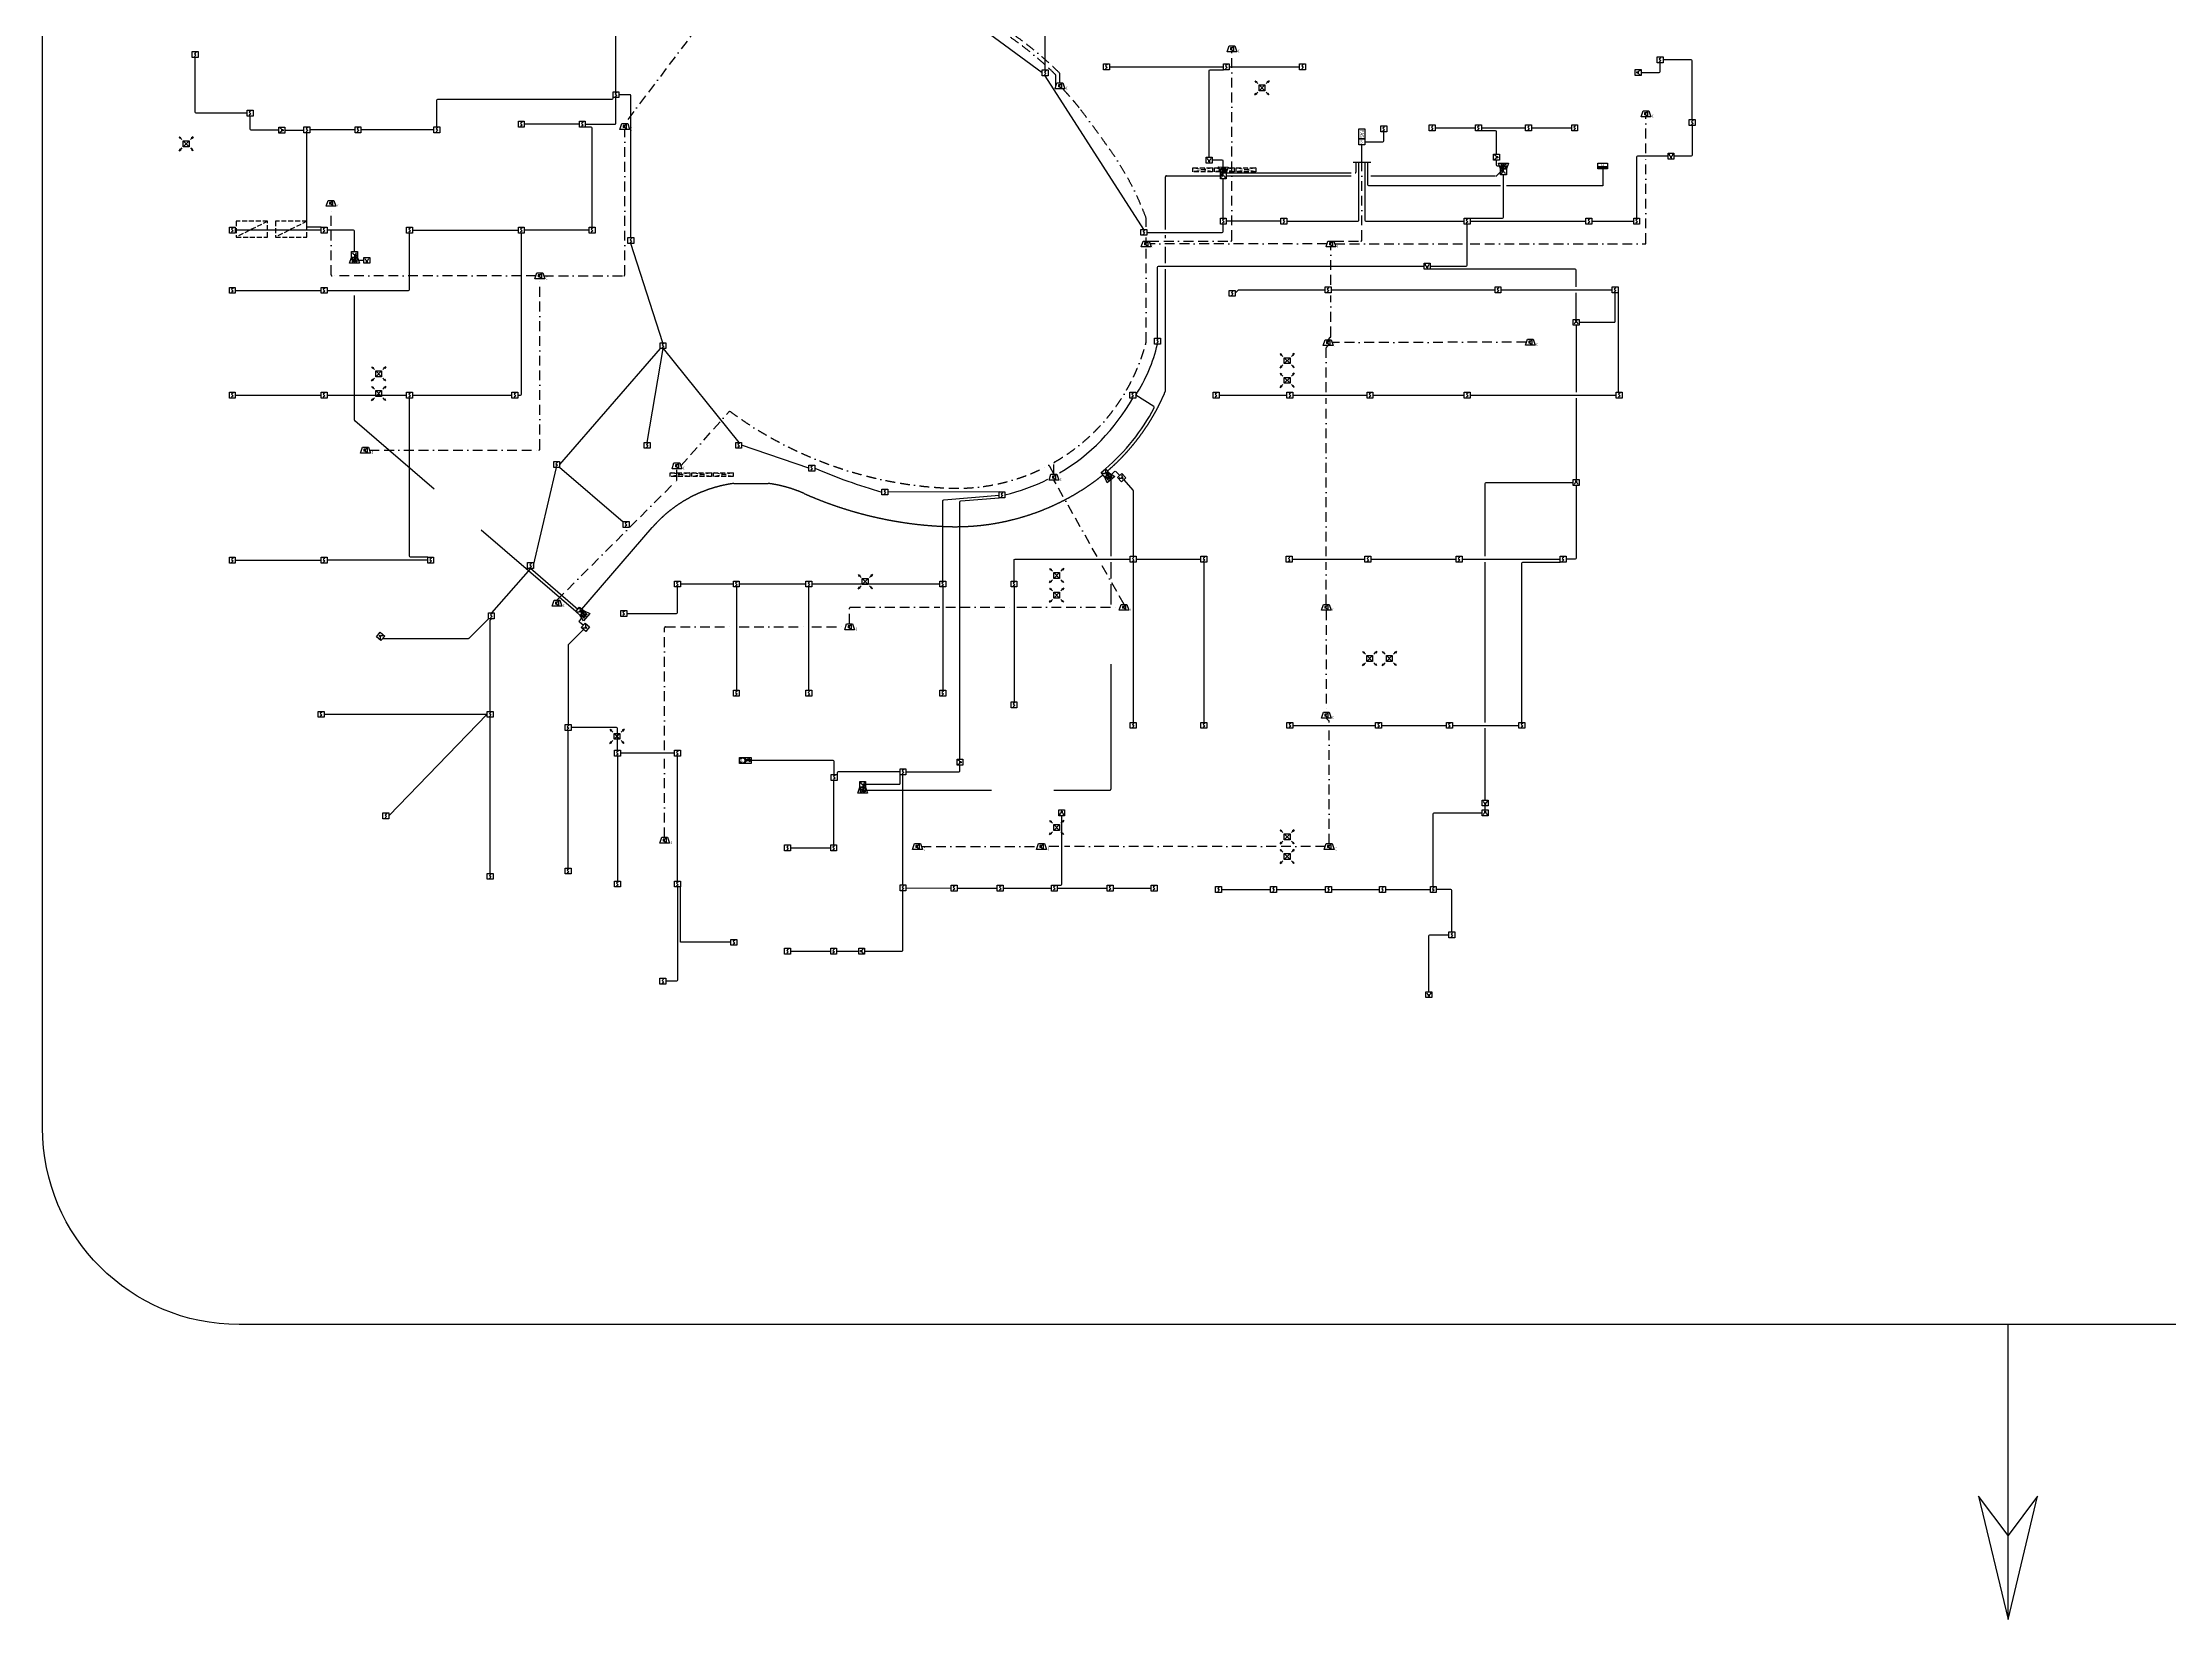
# Model space of a CAD drawing. Header units: millimetres. Extents: x 0 to 4164250, y 0 to 1261500.
# Drawn here: x 3644472 to 3752680, y 116765 to 196974 of the extents above; entities that cross this region are included whole.
import ezdxf
from ezdxf.enums import TextEntityAlignment as Align

# ---------------------------------------------------------------- set-up
doc = ezdxf.new("R2010")
doc.units = ezdxf.units.MM
doc.header["$LTSCALE"] = 1000
for name, pattern in [('BORDER', [1.75, 0.5, -0.25, 0.5, -0.25, 0, -0.25]), ('DASH', [0.35, 0.25, -0.1]), ('HIDDEN', [9.525, 6.35, -3.175])]:
    doc.linetypes.add(name, pattern=pattern)
for name, color, linetype in [('E-BRST-WIRE', 4, 'BORDER'), ('E-FAS-DEVC', 3, 'Continuous'), ('E-FAS-WIRE', 4, 'Continuous'), ('E-FAS-WIRE5', 4, 'HIDDEN'), ('E-UNIV-DIAG', 2, 'Continuous'), ('E-UNIV-EL', 140, 'Continuous'), ('H-DAPP-GRIL', 11, 'Continuous')]:
    doc.layers.add(name, color=color, linetype=linetype)
doc.styles.add('TH-STYLE3', font='tssdeng.shx', dxfattribs={"width": 0.65, "bigfont": 'tssdchn.shx'})

# ---------------------------------------------------------------- blocks, each defined once
blk = doc.blocks.new('E-BFAS330')
blk.add_lwpolyline([(-2.5, -1.5), (-1.5, 1.5), (1.5, 1.5), (2.5, -1.5)], close=True)
at = {"layer": 'E-UNIV-EL'}
for p, q in [((-1.6, 1), (-0.2, 0.6)), ((-1.1, 0), (-1.6, 1)), ((-0.5, 0), (-1.3, 0)), ((-1.3, 0), (-1.3, -0.8)), ((-0.7, 0), (-0.2, 0.6)), ((-0.5, 0), (-0.5, -0.8)), ((0, 1.5), (0, -1.5)), ((0.6, 0.1), (0.6, -0.8)), ((1.2, 0.1), (1.2, -0.8)), ((-1.3, -0.8), (-0.5, -0.8)), ((1.2, -0.8), (0.6, -0.8))]:
    blk.add_line(p, q, dxfattribs=at)
blk.add_circle((0.9, 0.5), 0.5, dxfattribs=at)
blk = doc.blocks.new('E-BFAS212')
blk.add_lwpolyline([(-1.5, -1.5), (-1.5, 1.5), (1.5, 1.5), (1.5, -1.5)], close=True)
at = {"layer": 'E-UNIV-EL'}
blk.add_line((0, 0), (0, -1), dxfattribs=at)
for radius in [0.5, 0.25]:
    blk.add_circle((0.75, -0.5), radius, dxfattribs=at)
blk.add_arc((0, 1), 1, 180, 0, dxfattribs=at)
blk = doc.blocks.new('E-BFAS410-2')
blk.add_lwpolyline([(-2.5, -1.5), (-1.5, 1.5), (1.5, 1.5), (2.5, -1.5)], close=True)
at = {"layer": 'E-UNIV-EL'}
for p, q in [((0, 0.5), (-0.8, 0.5)), ((-0.8, 0.5), (-0.8, -0.5)), ((0, 0.5), (0.8, 1.2)), ((0, -0.5), (0, 0.5)), ((0.8, 1.2), (0.8, -1.2)), ((0, -0.5), (-0.8, -0.5)), ((0, -0.5), (0.8, -1.2))]:
    blk.add_line(p, q, dxfattribs=at)
at = {"layer": 'E-UNIV-EL', "style": 'TH-STYLE3', "width": 0.5}
blk.add_attdef('F', text='', height=1.5, dxfattribs=at).set_placement((3.5, -1.2), align=Align.MIDDLE)
blk = doc.blocks.new('E-BFAS031')
blk.add_lwpolyline([(-2.5, -1.5), (-2.5, 1.5), (2.5, 1.5), (2.5, -1.5)], close=True)
at = {"layer": 'E-UNIV-EL'}
for p, q in [((-2.5, 1), (2.5, 1)), ((-2.5, 0.5), (2.5, 0.5))]:
    blk.add_line(p, q, dxfattribs=at)
at = {"layer": 'E-UNIV-EL', "style": 'TH-STYLE3', "width": 0.7}
blk.add_attdef('F', text='', height=1.5, dxfattribs=at).set_placement((0, -0.5), align=Align.MIDDLE)
blk = doc.blocks.new('E-BFAS010')
blk.add_lwpolyline([(-2.5, -1.5), (-2.5, 1.5), (2.5, 1.5), (2.5, -1.5)], close=True)
at = {"layer": 'E-UNIV-EL', "style": 'TH-STYLE3', "width": 0.7}
blk.add_attdef('BOX', text='', height=2, dxfattribs=at).set_placement((0, 0), align=Align.MIDDLE)
blk = doc.blocks.new('E-BFAS610')
blk.add_lwpolyline([(-1.5, -1.5), (-1.5, 1.5), (1.5, 1.5), (1.5, -1.5)], close=True)
at = {"layer": 'E-UNIV-EL'}
for p, q in [((0, 0), (0, -1)), ((-0.5, -0.5), (0.5, -0.5))]:
    blk.add_line(p, q, dxfattribs=at)
blk.add_arc((0, 1), 1, 180, 0, dxfattribs=at)
blk = doc.blocks.new('E-BFAS622')
blk.add_lwpolyline([(-1.5, -1.5), (-1.5, 1.5), (1.5, 1.5), (1.5, -1.5)], close=True)
at = {"layer": 'E-UNIV-EL'}
blk.add_circle((0, 0), 1.3, dxfattribs=at)
at = {"layer": 'E-UNIV-EL', "style": 'TH-STYLE3', "width": 0.7}
blk.add_attdef('S', text='', height=1.7, dxfattribs=at).set_placement((0, 0), align=Align.MIDDLE)
blk = doc.blocks.new('E-BFAS621-2')
blk.add_lwpolyline([(-1.5, -1.5), (-1.5, 1.5), (1.5, 1.5), (1.5, -1.5)], close=True)
at = {"layer": 'E-UNIV-EL'}
for p in [(0, 0), (0.6, 1.2)]:
    blk.add_line(p, (0, 1.2), dxfattribs=at)
blk.add_lwpolyline([(1, -0.6), (1, 0.6), (-1, -0.6), (-1, 0.6)], close=True, dxfattribs=at)
blk = doc.blocks.new('FK-散流器')
at = {"color": 8, "linetype": 'HIDDEN'}
for p, q in [((-120, 120), (-102, 89)), ((-120, 120), (-89, 102)), ((-102, 89), (-106, 106)), ((-89, 102), (-106, 106)), ((-72, 72), (-106, 106)), ((72, 72), (106, 106)), ((120, 120), (89, 102)), ((89, 102), (106, 106)), ((120, 120), (102, 89)), ((102, 89), (106, 106)), ((-120, -120), (-102, -89)), ((-120, -120), (-89, -102)), ((-72, -72), (-106, -106)), ((-102, -89), (-106, -106)), ((-89, -102), (-106, -106)), ((72, -72), (106, -106)), ((89, -102), (106, -106)), ((120, -120), (89, -102)), ((120, -120), (102, -89)), ((102, -89), (106, -106))]:
    blk.add_line(p, q, dxfattribs=at)
at = {"linetype": 'HIDDEN', "ltscale": 0.2}
for p, q in [((-50, -50), (50, 50)), ((50, -50), (-50, 50)), ((50, 50), (-50, 50)), ((-50, 50), (-50, -50)), ((50, -50), (50, 50)), ((-50, -50), (50, -50))]:
    blk.add_line(p, q, dxfattribs=at)
blk = doc.blocks.new('*U53')
at = {"linetype": 'DASH'}
for p, q in [((-500, 0), (500, 200)), ((-500, 200), (500, 0))]:
    blk.add_line(p, q, dxfattribs=at)
blk.add_lwpolyline([(-500, 0), (500, 0), (500, 200), (-500, 200)], close=True, dxfattribs=at)
blk = doc.blocks.new('*U54')
at = {"linetype": 'DASH'}
for p, q in [((-500, 0), (500, 200)), ((-500, 200), (500, 0))]:
    blk.add_line(p, q, dxfattribs=at)
blk.add_lwpolyline([(-500, 0), (500, 0), (500, 200), (-500, 200)], close=True, dxfattribs=at)
blk = doc.blocks.new('*U55')
at = {"linetype": 'DASH'}
for p, q in [((-500, 0), (500, 200)), ((-500, 200), (500, 0))]:
    blk.add_line(p, q, dxfattribs=at)
blk.add_lwpolyline([(-500, 0), (500, 0), (500, 200), (-500, 200)], close=True, dxfattribs=at)
blk = doc.blocks.new('*U56')
at = {"linetype": 'DASH'}
for p, q in [((-500, 0), (500, 200)), ((-500, 200), (500, 0))]:
    blk.add_line(p, q, dxfattribs=at)
blk.add_lwpolyline([(-500, 0), (500, 0), (500, 200), (-500, 200)], close=True, dxfattribs=at)
blk = doc.blocks.new('*U57')
at = {"linetype": 'DASH'}
for p, q in [((-500, 0), (500, 200)), ((-500, 200), (500, 0))]:
    blk.add_line(p, q, dxfattribs=at)
blk.add_lwpolyline([(-500, 0), (500, 0), (500, 200), (-500, 200)], close=True, dxfattribs=at)
blk = doc.blocks.new('*U58')
at = {"linetype": 'DASH'}
for p, q in [((-500, 0), (500, 200)), ((-500, 200), (500, 0))]:
    blk.add_line(p, q, dxfattribs=at)
blk.add_lwpolyline([(-500, 0), (500, 0), (500, 200), (-500, 200)], close=True, dxfattribs=at)
blk = doc.blocks.new('*U59')
at = {"linetype": 'DASH'}
blk.add_line((-500, 0), (1100, 800), dxfattribs=at)
blk.add_lwpolyline([(-500, 0), (1100, 0), (1100, 800), (-500, 800)], close=True, dxfattribs=at)
blk = doc.blocks.new('*U60')
at = {"linetype": 'DASH'}
blk.add_line((-500, 0), (1100, 800), dxfattribs=at)
blk.add_lwpolyline([(-500, 0), (1100, 0), (1100, 800), (-500, 800)], close=True, dxfattribs=at)
blk = doc.blocks.new('E-BFAS110')
blk.add_lwpolyline([(-1.5, -1.5), (-1.5, 1.5), (1.5, 1.5), (1.5, -1.5)], close=True)
at = {"layer": 'E-UNIV-EL'}
blk.add_lwpolyline([(0.4, 1.1), (-0.4, 0.4), (0.4, -0.4), (-0.4, -1.1)], dxfattribs=at)
blk = doc.blocks.new('E-BFAS540')
blk.add_lwpolyline([(-1.5, -1.5), (-1.5, 1.5), (1.5, 1.5), (1.5, -1.5)], close=True)
at = {"layer": 'E-UNIV-EL', "style": 'TH-STYLE3', "width": 0.7}
blk.add_attdef('F', text='', height=1.7, dxfattribs=at).set_placement((0, 0), align=Align.MIDDLE)

msp = doc.modelspace()

# ---------------------------------------------------------------- linework, layer by layer
at = {"layer": 'E-BRST-WIRE'}
for points in [[(3696231.79, 194924.2), (3696231.79, 195380.15, 0.199909247), (3696217.01, 195415.64, 0.057579046), (3692965.42, 197973.43, -0.26048665), (3692941.62, 198016.01), (3692941.62, 202942.42)], [(3696031.79, 194774.2), (3696031.79, 195296.59, 0.201125221), (3696016.84, 195332.24, 0.118777925), (3688857.17, 199628.24, 0.076144438), (3688782.34, 199639.7), (3680928.08, 199639.7, -0.414213562), (3680878.08, 199689.7), (3680878.08, 201837.42)], [(3700770.11, 186879.37), (3704934.5, 186879.37, 0.414213562), (3704984.5, 186929.37), (3704984.5, 196509.65)], [(3700620.11, 187595.12), (3700620.11, 188031.99, 0.085737165), (3700617.21, 188048.77, 0.069412868), (3698623.37, 191739.18, 0.009761791), (3697212.06, 193658.18, 0.018318131), (3696373.61, 194624.2)], [(3669973.32, 185103.75), (3674040.67, 185103.75, 0.414213562), (3674090.67, 185153.75), (3674090.67, 192558.2)], [(3710169.42, 186879.37), (3711546.4, 186879.37, 0.414213562), (3711596.4, 186929.37), (3711596.4, 190894.18)], [(3717096.4, 186729.37), (3725996.4, 186729.37, 0.414213562), (3726046.4, 186779.37), (3726046.4, 191044.18)], [(3669573.32, 185103.75), (3659200.08, 185103.75, -0.414213562), (3659150.08, 185153.75), (3659150.08, 188645.99)], [(3695926.63, 175015.58), (3695926.63, 175584.73, -0.268394536), (3695951.7, 175628.07, 0.200399476), (3700618.46, 181725.03, 0.064524533), (3700620.11, 181737.77), (3700620.11, 186579.37)], [(3661105.18, 176245.44), (3669723.32, 176245.44, 0.414213562), (3669773.32, 176295.44), (3669773.32, 184953.75)], [(3709875.59, 181860.51), (3710004.78, 181989.71, 0.198912367), (3710019.42, 182025.06), (3710019.42, 184111.62)], [(3709784.36, 179194.19), (3709784.36, 181448.58, -0.198912367), (3709799.01, 181483.93), (3709875.59, 181560.51)], [(3676947.08, 175441.2), (3679427.53, 178229.47, 0.149983502), (3690585.06, 174309.56, 0.132225836), (3695635.95, 175454, -0.412751749), (3695703.4, 175433.35), (3695926.63, 175015.58)], [(3670642.89, 168613.09), (3676732.43, 174702.63, 0.198912367), (3676747.08, 174737.99), (3676747.08, 175291.2)], [(3685532.02, 167409.83), (3685532.02, 168197, -0.414213562), (3685582.02, 168247), (3690121.4, 168247)], [(3676122.51, 160975.78), (3676122.51, 167209.83, -0.414213562), (3676172.51, 167259.83), (3679619.5, 167259.83)], [(3709930.88, 162394.18), (3709930.88, 162439.95, 0.198912367), (3709916.23, 162475.31), (3709784.36, 162607.18)]]:
    msp.add_lwpolyline(points, format="xyb", dxfattribs=at)
for points in [[(3680878.08, 201837.42), (3674090.67, 192858.2)], [(3726046.4, 191344.18), (3726046.4, 193197.2)], [(3700620.11, 186879.37), (3700620.11, 187056.94)], [(3709819.42, 186729.37), (3700820.11, 186729.37)], [(3710019.42, 184656.24), (3710019.42, 186579.37)], [(3710219.42, 186729.37), (3716796.4, 186729.37)], [(3719962.86, 181737.2), (3710075.59, 181710.51)], [(3709784.36, 170844.18), (3709784.36, 178894.19)], [(3698123.27, 170824.8), (3695926.63, 174715.58)], [(3699493.95, 168397), (3698270.76, 170563.56)], [(3709784.36, 168397), (3709784.36, 170544.18)], [(3690421.4, 168247), (3693746.4, 168247)], [(3694046.4, 168247), (3699293.95, 168247)], [(3709784.36, 168097), (3709784.36, 162907.18)], [(3679919.5, 167259.83), (3683309.76, 167259.83)], [(3683609.76, 167259.83), (3685332.02, 167259.83)], [(3709930.88, 156231.83), (3709930.88, 162094.18)], [(3676122.51, 156548.42), (3676122.51, 160675.78)], [(3689185.57, 156081.83), (3695098.09, 156081.83)], [(3696171.4, 156081.83), (3695498.09, 156081.83)], [(3709730.88, 156081.83), (3696471.4, 156081.83)]]:
    msp.add_lwpolyline(points, dxfattribs=at)
at = {"layer": 'E-FAS-WIRE'}
for points in [[(3673646.4, 194472.01), (3673646.4, 199269.17, -0.414213562), (3673696.4, 199319.17), (3674796.4, 199319.17)], [(3695478.86, 195584.49), (3695478.86, 199085.72, 0.414213562), (3695428.86, 199135.72), (3695171.41, 199135.72)], [(3654881.06, 193387.52), (3652286.92, 193387.52, -0.414213562), (3652236.92, 193437.52), (3652236.92, 196217.3)], [(3725796.4, 195449.18), (3726714.39, 195449.18, 0.414213562), (3726764.39, 195499.18), (3726764.39, 195944.17)], [(3728400.86, 193054.91), (3728400.86, 196044.17, 0.414213562), (3728350.86, 196094.17), (3726914.39, 196094.17)], [(3703821.4, 191144.18), (3703821.4, 195544.17, -0.414213562), (3703871.4, 195594.17), (3704546.82, 195594.17)], [(3664534.21, 192689.18), (3664534.21, 194044.18, -0.414213562), (3664584.21, 194094.18), (3673446.4, 194094.18, 0.414213562), (3673496.4, 194144.18), (3673496.4, 194172.01)], [(3672082.99, 192819.17), (3673596.4, 192819.17, 0.414213562), (3673646.4, 192869.17), (3673646.4, 194172.01)], [(3674399.86, 187054.02), (3674399.86, 194272.01, 0.414213562), (3674349.86, 194322.01), (3673796.4, 194322.01)], [(3656496.4, 192519.18), (3655081.06, 192519.18, -0.414213562), (3655031.06, 192569.18), (3655031.06, 193237.52)], [(3672429.28, 187583.81), (3672429.28, 192619.17, 0.414213562), (3672379.28, 192669.17), (3672082.99, 192669.17)], [(3728400.86, 192754.91), (3728400.86, 191244.18, -0.414213562), (3728350.86, 191194.18), (3727471.4, 191194.18)], [(3658646.56, 187583.81), (3657971.4, 187583.81, -0.414213562), (3657921.4, 187633.81), (3657921.4, 192389.18)], [(3711746.4, 191927.56), (3712655.47, 191927.56, 0.414213562), (3712705.47, 191977.56), (3712705.47, 192431.4)], [(3718449.42, 191294.15), (3718449.42, 192434.18, 0.414213562), (3718399.42, 192484.18), (3717671.4, 192484.18)], [(3704543.15, 190644.15), (3704543.15, 190944.18, 0.414213562), (3704493.15, 190994.18), (3703971.4, 190994.18)], [(3707773, 187894.18), (3711396.4, 187894.18, 0.414213562), (3711446.4, 187944.18), (3711446.4, 190894.18)], [(3711746.4, 190894.18), (3711746.4, 187944.18, 0.414213562), (3711796.4, 187894.18), (3716796.4, 187894.18)], [(3718646.34, 189694.16), (3711946.4, 189694.16, -0.414213562), (3711896.4, 189744.16), (3711896.4, 190894.18)], [(3718596.38, 190694.21), (3718496.41, 190694.21, -0.41419584), (3718446.41, 190744.2), (3718446.39, 190994.15)], [(3727171.4, 191194.18), (3725621.87, 191194.18, 0.414213562), (3725571.87, 191144.18), (3725571.87, 188044.18)], [(3717096.4, 188044.18), (3718746.34, 188044.18, 0.414213562), (3718796.34, 188094.18), (3718796.34, 190244.19)], [(3660346.4, 186344.18), (3660346.4, 187383.81, 0.414213562), (3660296.4, 187433.81), (3658946.56, 187433.81)], [(3658946.56, 184369.18), (3663096.4, 184369.18, 0.414213562), (3663146.4, 184419.18), (3663146.4, 187283.81)], [(3668653.93, 179044.16), (3668781.04, 179044.16, 0.414213562), (3668831.04, 179094.16), (3668831.04, 187283.81)], [(3700651.4, 187319.19), (3704492.97, 187319.19, 0.414213562), (3704542.97, 187369.19), (3704542.97, 187744.18)], [(3715060.02, 185594.18), (3716896.4, 185594.18, 0.414213562), (3716946.4, 185644.18), (3716946.4, 187744.18)], [(3701195.55, 181940.22), (3701195.55, 185544.18, -0.414213562), (3701245.55, 185594.18), (3714760.02, 185594.18)], [(3722496.4, 184544.09), (3722496.4, 185394.18, 0.414213562), (3722446.4, 185444.18), (3715060.02, 185444.18)], [(3705143.4, 184219.28), (3705303.57, 184379.44, -0.198912367), (3705338.92, 184394.09), (3709725.59, 184394.09)], [(3722646.4, 182744.19), (3724424.54, 182744.19, 0.414213562), (3724474.54, 182794.19), (3724474.54, 184244.09)], [(3664068.79, 170794.18), (3663196.4, 170794.18, -0.414213562), (3663146.4, 170844.18), (3663146.4, 178894.16)], [(3698551.89, 175294.82, 0.092304647), (3701029.36, 178391.98, 0.392489278), (3701012.04, 178457.76), (3700087.67, 179044.19)], [(3698850.04, 175007.64), (3699002.77, 175160.37, -0.414213562), (3699073.48, 175160.37), (3699277.16, 174956.7)], [(3699480.46, 174736.09), (3699945.09, 174204.68, -0.181569309), (3699957.45, 174171.77), (3699957.45, 170844.18)], [(3717871.4, 170844.18), (3717871.4, 174544.18, -0.414213562), (3717921.4, 174594.18), (3722344.99, 174594.18)], [(3722494.99, 174444.18), (3722494.99, 170744.18, -0.414213562), (3722444.99, 170694.18), (3721981.42, 170694.18)], [(3690271.4, 169584.03), (3690271.4, 173672.11, -0.390411144), (3690317.31, 173721.95), (3693132.86, 173953.18)], [(3691146.4, 160519.18), (3691146.4, 173609.47, -0.390411144), (3691192.31, 173659.3), (3693132.86, 173818.68)], [(3693896.4, 169584.03), (3693896.4, 170644.18, -0.414213562), (3693946.4, 170694.18), (3699807.45, 170694.18)], [(3719735.7, 162394.18), (3719735.7, 170494.18, -0.414213562), (3719785.7, 170544.18), (3721681.42, 170544.18)], [(3674192.72, 167935.38), (3676721.41, 167935.38, 0.414213562), (3676771.41, 167985.38), (3676771.41, 169284.03)], [(3661784.86, 166667.1), (3666136.53, 166667.1, 0.198912367), (3666171.89, 166681.75), (3667157.15, 167667.01)], [(3667242.96, 162956.39), (3667242.96, 167582.11, -0.198912367), (3667257.6, 167617.46), (3667307.15, 167667.01)], [(3671992.34, 167123.39), (3671223.66, 166354.71, 0.198912367), (3671209.01, 166319.35), (3671209.01, 162285.57)], [(3671977.07, 167334.98), (3671795.37, 167491.77, -0.414213556), (3671790.19, 167562.29), (3671907.18, 167697.87)], [(3673720.27, 160975.78), (3673720.27, 162085.57, 0.414213562), (3673670.27, 162135.57), (3671359.01, 162135.57)], [(3684750.22, 159744.16), (3684750.22, 160408.2, 0.414213562), (3684700.22, 160458.2), (3680525.2, 160458.2)], [(3688396.4, 159881.59), (3691096.4, 159881.59, 0.414213562), (3691146.4, 159931.59), (3691146.4, 160219.18)], [(3688096.4, 159881.59), (3684950.22, 159881.59, 0.414213562), (3684900.22, 159831.59), (3684900.22, 159744.16)], [(3686346.39, 159244.19), (3688046.4, 159244.19, 0.414213562), (3688096.4, 159294.19), (3688096.4, 159731.59)], [(3696096.4, 154117.4), (3696271.4, 154117.4, 0.414213562), (3696321.4, 154167.4), (3696321.4, 157644.18)], [(3715228.65, 154044.17), (3715228.65, 157744.17, -0.414213562), (3715278.65, 157794.17), (3717721.4, 157794.17)], [(3676771.41, 154025.78), (3676771.41, 149280.37, -0.414213562), (3676721.41, 149230.37), (3676181.89, 149230.37)], [(3679496.41, 151207.65), (3676971.41, 151207.65, -0.414213562), (3676921.41, 151257.65), (3676921.41, 154025.78)], [(3686296.4, 150759.4), (3688196.4, 150759.4, 0.414213562), (3688246.4, 150809.4), (3688246.4, 153830.74)], [(3716169.51, 151735.31), (3716169.51, 153844.17, 0.414213562), (3716119.51, 153894.17), (3715378.65, 153894.17)], [(3715003.9, 148694.18), (3715003.9, 151535.31, -0.414213562), (3715053.9, 151585.31), (3716019.51, 151585.31)]]:
    msp.add_lwpolyline(points, format="xyb", dxfattribs=at)
for points in [[(3695328.86, 195434.49), (3691239.85, 198428)], [(3700501.4, 187469.19), (3695478.86, 195284.49)], [(3698745.98, 195744.17), (3704546.82, 195744.17)], [(3704846.82, 195736.66), (3708424.04, 195736.66)], [(3671782.99, 192819.17), (3668981.04, 192819.17)], [(3715321.41, 192634.18), (3717371.4, 192634.18)], [(3717671.4, 192634.18), (3719921.4, 192634.18)], [(3720221.4, 192634.18), (3722271.4, 192634.18)], [(3656796.4, 192519.18), (3657771.4, 192519.18)], [(3660370.84, 192539.18), (3658071.4, 192539.18)], [(3664384.21, 192539.18), (3660670.84, 192539.18)], [(3711596.4, 190894.18), (3711596.4, 191777.56)], [(3711146.4, 190894.18), (3712046.4, 190894.18)], [(3723846.42, 190544.19), (3723846.42, 189694.16), (3718946.34, 189694.16)], [(3704542.97, 188044.18), (3704542.97, 190044.15)], [(3658646.56, 187433.81), (3654278.97, 187433.81)], [(3663296.4, 187433.81), (3668681.04, 187433.81)], [(3672279.28, 187433.81), (3668981.04, 187433.81)], [(3707473, 187894.18), (3704692.97, 187894.18)], [(3717096.4, 187894.18), (3722994.99, 187894.18)], [(3723294.99, 187894.18), (3725421.87, 187894.18)], [(3676030.59, 181704.54), (3674399.86, 186754.02)], [(3660821.65, 185894.18), (3660546.4, 185894.18)], [(3654278.97, 184369.18), (3658646.56, 184369.18)], [(3710025.59, 184394.09), (3718367.02, 184394.09)], [(3718667.02, 184394.09), (3724324.54, 184394.09)], [(3722496.4, 182894.19), (3722496.4, 184244.09)], [(3724624.54, 184244.09), (3724624.54, 179194.19)], [(3722496.4, 182594.19), (3722496.4, 179194.19)], [(3675889.17, 181404.54), (3670776.87, 175513.38)], [(3675232.34, 176637.27), (3676039.17, 181404.54)], [(3676039.17, 181404.54), (3679890.29, 176637.27)], [(3654278.97, 179044.16), (3658646.56, 179044.16)], [(3658946.56, 179044.16), (3662996.4, 179044.16)], [(3663296.4, 179044.16), (3668353.93, 179044.16)], [(3704328.11, 179044.19), (3707783.9, 179044.19)], [(3708083.9, 179044.19), (3711858.9, 179044.19)], [(3712158.9, 179044.19), (3716803.3, 179044.19)], [(3717103.3, 179044.19), (3724535.93, 179044.19)], [(3722496.4, 178894.19), (3722496.4, 174744.18)], [(3683457.56, 175330.35), (3680040.29, 176487.27)], [(3669452.44, 170368.81), (3670626.87, 175363.38)], [(3670776.87, 175383.93), (3674011.46, 172592.66)], [(3693132.86, 174118.68), (3687474.31, 174112.52)], [(3654278.97, 170644.18), (3658646.56, 170644.18)], [(3664068.79, 170644.18), (3658946.56, 170644.18)], [(3669302.44, 170218.81), (3667307.15, 167967.01)], [(3671697.16, 168143.28), (3669302.44, 170218.81)], [(3699957.45, 170544.18), (3699957.45, 162394.18)], [(3700107.45, 170694.18), (3703408.9, 170694.18)], [(3703558.9, 170544.18), (3703558.9, 162394.18)], [(3708046.4, 170694.18), (3711746.4, 170694.18)], [(3712046.4, 170694.18), (3716389.15, 170694.18)], [(3716689.15, 170694.18), (3721681.42, 170694.18)], [(3717871.4, 162394.18), (3717871.4, 170544.18)], [(3676921.41, 169434.03), (3679619.5, 169434.03)], [(3679769.5, 169284.03), (3679769.5, 164028.53)], [(3679919.5, 169434.03), (3683309.76, 169434.03)], [(3683459.76, 164028.53), (3683459.76, 169284.03)], [(3683609.76, 169434.03), (3690121.4, 169434.03)], [(3690271.4, 169284.03), (3690271.4, 164028.53)], [(3693896.4, 169284.03), (3693896.4, 163439.73)], [(3658792.68, 162806.39), (3667092.96, 162806.39)], [(3667092.96, 162806.39), (3662086.98, 157641.4)], [(3667242.96, 154715.59), (3667242.96, 162656.39)], [(3671209.01, 154985.63), (3671209.01, 161985.57)], [(3708082.98, 162244.18), (3712293.11, 162244.18)], [(3712593.11, 162244.18), (3715895.87, 162244.18)], [(3716195.87, 162244.18), (3719585.7, 162244.18)], [(3717871.4, 158444.18), (3717871.4, 162094.18)], [(3673720.27, 160675.78), (3673720.27, 154325.78)], [(3676621.41, 160825.78), (3673870.27, 160825.78)], [(3676771.41, 154325.78), (3676771.41, 160675.78)], [(3684720.94, 156159.11), (3684720.94, 159444.16)], [(3688246.4, 154130.74), (3688246.4, 159731.59)], [(3717871.4, 157944.18), (3717871.4, 158144.18)], [(3682521.61, 156009.11), (3684570.94, 156009.11)], [(3688396.4, 153980.74), (3690696.4, 153967.4)], [(3690996.4, 153967.4), (3693046.4, 153967.4)], [(3693346.4, 153967.4), (3695796.4, 153967.4)], [(3696096.4, 153967.4), (3698635.01, 153967.4)], [(3698935.01, 153967.4), (3700871.41, 153967.4)], [(3704448.29, 153899.71), (3706946.73, 153899.71)], [(3707246.73, 153899.71), (3709746.73, 153899.71)], [(3710046.73, 153899.69), (3712494.63, 153899.69)], [(3712794.63, 153894.17), (3715078.65, 153894.17)], [(3682521.61, 150759.4), (3684570.94, 150759.4)], [(3684870.94, 150759.4), (3685996.4, 150759.4)]]:
    msp.add_lwpolyline(points, dxfattribs=at)
for centre, radius, start, end in [((3693341.24, 183457.68), 8061.84, 326.8074459, 346.9712345), ((3691085.81, 183826.28), 10133.16, 300.3236183, 330.8742487), ((3694343.75, 199629.05), 26504.6, 246.4587408, 254.3060996), ((3691085.81, 183826.28), 10133.16, 283.3925024, 296.5746777)]:
    msp.add_arc(centre, radius, start, end, dxfattribs=at)
at = {"layer": 'E-FAS-WIRE5'}
for points in [[(3704693.01, 190344.12), (3711246.4, 190344.12, 0.414213562), (3711296.4, 190394.12), (3711296.4, 190894.18)], [(3701595.55, 187469.19), (3701595.55, 190144.19, -0.414213562), (3701645.55, 190194.19), (3704393.01, 190194.19)], [(3712046.4, 190194.12), (3718425.56, 190194.12, 0.198912367), (3718460.92, 190208.76), (3718646.35, 190394.2)], [(3671599.16, 168029.72), (3660363.74, 177725.28, -0.218070007), (3660346.4, 177763.13), (3660346.4, 185744.18)], [(3698649.89, 175181.26, 0.115286038), (3701591.6, 179222.52, 0.100249072), (3701595.55, 179241.98), (3701595.55, 185444.18)], [(3671912.4, 168155.67), (3675491.63, 172303.35, -0.183526002), (3679642.59, 174548.56, -0.033214702), (3679649.21, 174549), (3681395.86, 174549, -0.033214709), (3681402.48, 174548.56, -0.07158838), (3683224.12, 174033.13, 0.034470114), (3685738.65, 173115.93, 0.033817269), (3688355.67, 172549.26, 0.022965077), (3690108.05, 172373.94, 0.026865422), (3691475.89, 172361.51, 0.036888367), (3693198.16, 172566.33, 0.063254514), (3696092.26, 173520.44, 0.055680586), (3698333.39, 174913.19, 0.002374137), (3698423.27, 174984.69)], [(3686393.06, 158954.19), (3698781.44, 158954.19, 0.414213562), (3698831.44, 159004.19), (3698831.44, 168097)]]:
    msp.add_lwpolyline(points, format="xyb", dxfattribs=at)
for points in [[(3704693.01, 190194.12), (3711296.4, 190194.12)], [(3701595.55, 187029.37), (3701595.55, 187169.19)], [(3701595.55, 185744.18), (3701595.55, 186579.37)], [(3698831.44, 170844.18), (3698831.44, 174743.04)], [(3698831.44, 169720.46), (3698831.44, 170544.18)], [(3698831.44, 168397), (3698831.44, 169420.46)]]:
    msp.add_lwpolyline(points, dxfattribs=at)
at = {"layer": 'E-UNIV-DIAG'}
msp.add_lwpolyline([(3834472.03, 131764.76), (3654472.03, 131764.76, -0.414213562), (3644472.03, 141764.76), (3644472.03, 233764.76, -0.414213562), (3654472.03, 243764.76), (3834472.03, 243764.76, -0.414213562), (3844472.03, 233764.76), (3844472.03, 141764.76, -0.414213562)], format="xyb", close=True, dxfattribs=at)
for points in [[(3744472.03, 116764.76), (3744472.03, 131764.76)], [(3744472.03, 116764.76), (3745972.03, 123041), (3744472.03, 121041), (3742972.03, 123041), (3744472.03, 116764.76)]]:
    msp.add_lwpolyline(points, dxfattribs=at)

# ---------------------------------------------------------------- block references
at = {"layer": 'E-FAS-DEVC', "xscale": 100, "yscale": 100, "zscale": 100}
for p in [(3652236.92, 196367.3), (3698595.98, 195744.17), (3704696.82, 195744.17), (3708574.04, 195744.17), (3726764.39, 196094.17), (3695478.86, 195434.49), (3673646.4, 194322.01), (3655031.06, 193387.52), (3657921.4, 192539.18), (3660520.84, 192539.18), (3664534.21, 192539.18), (3668831.04, 192819.17), (3671932.99, 192819.17), (3712705.47, 192581.4), (3715171.41, 192634.18), (3717521.4, 192634.18), (3720071.4, 192634.18), (3722421.4, 192634.18), (3728400.86, 192904.91), (3654128.97, 187433.81), (3658796.56, 187433.81), (3663146.4, 187433.81), (3668831.04, 187433.81), (3672429.28, 187433.81), (3700501.4, 187319.19), (3704542.97, 187894.18), (3707623, 187894.18), (3716946.4, 187894.18), (3723144.99, 187894.18), (3725571.87, 187894.18), (3674399.86, 186904.02), (3654128.97, 184369.18), (3658796.56, 184369.18), (3704993.4, 184219.28), (3709875.59, 184394.09), (3718517.02, 184394.09), (3724474.54, 184394.09), (3701195.55, 181790.22), (3676039.17, 181554.54), (3654128.97, 179044.16), (3658796.56, 179044.16), (3663146.4, 179044.16), (3668503.93, 179044.16), (3699937.67, 179044.19), (3704178.11, 179044.19), (3707933.9, 179044.19), (3712008.9, 179044.19), (3716953.3, 179044.19), (3724685.93, 179044.19), (3675232.34, 176487.27), (3679890.29, 176487.27), (3670626.87, 175513.38), (3683607.56, 175330.35), (3687324.31, 174112.52), (3693282.86, 173968.68), (3674161.46, 172463.22), (3654128.97, 170644.18), (3658796.56, 170644.18), (3664218.79, 170644.18), (3669302.44, 170368.81), (3699957.45, 170694.18), (3703558.9, 170694.18), (3707896.4, 170694.18), (3711896.4, 170694.18), (3716539.15, 170694.18), (3721831.42, 170694.18), (3676771.41, 169434.03), (3679769.5, 169434.03), (3683459.76, 169434.03), (3690271.4, 169434.03), (3693896.4, 169434.03), (3667307.15, 167817.01), (3674042.72, 167935.38), (3679769.5, 163878.53), (3683459.76, 163878.53), (3690271.4, 163878.53), (3693896.4, 163289.73), (3658642.68, 162806.39), (3667242.96, 162806.39), (3699957.45, 162244.18), (3703558.9, 162244.18), (3707932.98, 162244.18), (3712443.11, 162244.18), (3716045.87, 162244.18), (3719735.7, 162244.18), (3671209.01, 162135.57), (3673720.27, 160825.78), (3676771.41, 160825.78), (3684750.22, 159594.16), (3688246.4, 159881.59), (3661936.98, 157641.4), (3682371.61, 156009.11), (3684720.94, 156009.11), (3671209.01, 154835.63), (3667242.96, 154565.59), (3673720.27, 154175.78), (3676771.41, 154175.78), (3688246.4, 153980.74), (3690846.4, 153967.4), (3693196.4, 153967.4), (3695946.4, 153967.4), (3698785.01, 153967.4), (3701021.41, 153967.4), (3704298.29, 153899.71), (3707096.73, 153899.71), (3709896.73, 153899.69), (3712644.63, 153894.17), (3715228.65, 153894.17), (3716169.51, 151585.31), (3679646.41, 151207.65), (3682371.61, 150759.4), (3684720.94, 150759.4), (3676031.89, 149230.37)]:
    msp.add_blockref('E-BFAS110', p, dxfattribs=at)
at = {"layer": 'E-FAS-DEVC'}
for name, p, xscale, yscale, zscale, rotation, values in [('E-BFAS410-2', (3704984.5, 196659.65), 100, 100, 100, 1.234277119043157e-07, {'F': 'C'}), ('E-BFAS410-2', (3696231.79, 194774.2), 100, 100, 100, 1.234277119043157e-07, {'F': 'C'}), ('E-BFAS410-2', (3674090.67, 192708.2), 100, 100, 100, 1.234277119043157e-07, {'F': 'C'}), ('E-BFAS410-2', (3726046.4, 193347.2), 100, 100, 100, 1.234277119043157e-07, {'F': 'C'}), ('E-BFAS010', (3711596.4, 192327.56), 100, 100, 100, 270.0000001973759, {'BOX': 'FAS'}), ('E-BFAS031', (3723846.42, 190694.19), 99.99999999999999, 99.99999999999999, 99.99999999999999, 180.0000007478656, {'F': 'FI'}), ('E-BFAS410-2', (3659150.08, 188795.99), 100, 100, 100, 1.234277119043157e-07, {'F': 'C'}), ('E-BFAS410-2', (3700620.11, 186729.37), 100, 100, 100, 1.234277119043157e-07, {'F': 'C'}), ('E-BFAS410-2', (3710019.42, 186729.37), 100, 100, 100, 1.234277119043157e-07, {'F': 'C'}), ('E-BFAS410-2', (3669773.32, 185103.75), 100, 100, 100, 1.234277119043157e-07, {'F': 'C'}), ('E-BFAS410-2', (3709875.59, 181710.51), 100, 100, 100, 1.234277119043157e-07, {'F': 'C'}), ('E-BFAS410-2', (3720162.86, 181737.2), 100, 100, 100, 1.234277119043157e-07, {'F': 'C'}), ('E-BFAS410-2', (3660905.18, 176245.44), 100, 100, 100, 1.234277119043157e-07, {'F': 'C'}), ('E-BFAS410-2', (3676747.08, 175441.2), 100, 100, 100, 1.234277119043157e-07, {'F': 'C'}), ('E-BFAS410-2', (3695926.63, 174865.58), 100, 100, 100, 1.234277119043157e-07, {'F': 'C'}), ('E-BFAS410-2', (3670642.89, 168463.09), 100, 100, 100, 1.234277119043157e-07, {'F': 'C'}), ('E-BFAS410-2', (3699493.95, 168247), 100, 100, 100, 1.234277119043157e-07, {'F': 'C'}), ('E-BFAS410-2', (3709784.36, 168247), 100, 100, 100, 1.234277119043157e-07, {'F': 'C'}), ('E-BFAS410-2', (3685532.02, 167259.83), 100, 100, 100, 1.234277119043157e-07, {'F': 'C'}), ('E-BFAS410-2', (3709784.36, 162757.18), 100, 100, 100, 1.234277119043157e-07, {'F': 'C'}), ('E-BFAS622', (3680075.2, 160458.2), 100, 100, 100, 1.050108788027363e-07, {'S': 'L'}), ('E-BFAS410-2', (3676122.51, 156398.42), 100, 100, 100, 1.234277119043157e-07, {'F': 'C'}), ('E-BFAS410-2', (3688985.57, 156081.83), 100, 100, 100, 1.234277119043157e-07, {'F': 'C'}), ('E-BFAS410-2', (3695298.09, 156081.83), 100, 100, 100, 1.234277119043157e-07, {'F': 'C'}), ('E-BFAS410-2', (3709930.88, 156081.83), 100, 100, 100, 1.234277119043157e-07, {'F': 'C'})]:
    msp.add_blockref(name, p, dxfattribs=dict(at, xscale=xscale, yscale=yscale, zscale=zscale, rotation=rotation)).add_auto_attribs(values)
for name, p, xscale, yscale, zscale, rotation in [('E-BFAS610', (3725646.4, 195449.18), 100, 100, 100, 270.0000001773299), ('E-BFAS610', (3656646.4, 192519.18), 100, 100, 100, 90.0000000659811), ('E-BFAS610', (3703821.4, 190994.18), 100, 100, 100, 4.542433714955648e-08), ('E-BFAS330', (3704543.12, 190494.15), 99.99999999999994, 99.99999999999994, 99.99999999999994, 179.9862454713609), ('E-BFAS610', (3718446.4, 191144.15), 100, 100, 100, 90.00346689906945), ('E-BFAS610', (3727321.4, 191194.18), 100, 100, 100, 1.77329892148493e-07), ('E-BFAS212', (3704543.01, 190194.15), 99.99999999999994, 99.99999999999994, 99.99999999999994, 179.9862454713609), ('E-BFAS212', (3660346.4, 186194.18), 100, 100, 100, 1.234275424901991e-07), ('E-BFAS330', (3660346.4, 185894.18), 100, 100, 100, 1.234275424901991e-07), ('E-BFAS610', (3660971.65, 185894.18), 100, 100, 100, 1.77329892148493e-07), ('E-BFAS610', (3714910.02, 185594.18), 100, 100, 100, 1.77329892148493e-07), ('E-BFAS610', (3722496.4, 182744.19), 100, 100, 100, 180.0000000391175), ('E-BFAS212', (3698536.58, 175082.98), 100, 100, 100, 40.9381980174553), ('E-BFAS330', (3698733.15, 174856.35), 100, 100, 100, 40.9381980174553), ('E-BFAS610', (3699378.81, 174846.39), 100, 100, 100, 42.66343078516501), ('E-BFAS610', (3722494.99, 174594.18), 100, 100, 100, 180.0000000454244), ('E-BFAS212', (3671810.72, 168045.29), 100, 100, 100, 49.2076009355183), ('E-BFAS330', (3672037.85, 167849.29), 100, 100, 100, 49.2076009355183), ('E-BFAS610', (3661671.44, 166765.26), 100, 100, 100, 229.1265508983104), ('E-BFAS610', (3672090.5, 167236.82), 100, 100, 100, 49.12734203697704), ('E-BFAS621-2', (3680375.2, 160458.2), 100, 100, 100, 1.050108788027363e-07), ('E-BFAS610', (3691146.4, 160369.18), 100, 100, 100, 90.0000001279497), ('E-BFAS330', (3686196.39, 158944.19), 100, 100, 100, 1.234277119043157e-07), ('E-BFAS212', (3686196.39, 159244.19), 100, 100, 100, 1.234277119043157e-07), ('E-BFAS610', (3717871.4, 158294.18), 100, 100, 100, 1.77329892148493e-07), ('E-BFAS610', (3696321.4, 157794.18), 100, 100, 100, 180.0000001279496), ('E-BFAS610', (3717871.4, 157794.17), 100, 100, 100, 180.0000000454244), ('E-BFAS610', (3686146.4, 150759.4), 100, 100, 100, 270.0000000391176), ('E-BFAS610', (3715003.9, 148544.18), 100, 100, 100, 1.77329892148493e-07)]:
    msp.add_blockref(name, p, dxfattribs=dict(at, xscale=xscale, yscale=yscale, zscale=zscale, rotation=rotation))
at = {"layer": 'E-FAS-DEVC', "xscale": 100, "yscale": 100, "zscale": 100}
msp.add_blockref('E-BFAS540', (3711596.4, 191927.56), dxfattribs=at).add_auto_attribs({'F': 'SI'})
at = {"layer": 'E-FAS-DEVC', "extrusion": (-1.03873e-11, -2.47928e-07, 1), "xscale": 100, "yscale": 100, "zscale": 100, "rotation": 179.9951928183281}
for name, p in [('E-BFAS330', (3718796.38, 190694.19, 0)), ('E-BFAS212', (3718796.35, 190394.19, 0))]:
    msp.add_blockref(name, p, dxfattribs=at)
at = {"layer": 'H-DAPP-GRIL', "xscale": -3.000000005309671, "yscale": 3.00000000530967, "zscale": 3.000000005309666, "rotation": 180.0000967760309}
for p in [(3706510.73, 194668.31), (3651781.55, 191826.81), (3707796.4, 180794.18), (3661573.49, 180121.99), (3707796.4, 179794.18), (3661573.49, 179121.99), (3686329.16, 169555.45), (3696064.6, 169865.81), (3696064.6, 168865.81), (3711991.94, 165642), (3712991.94, 165642), (3673696.07, 161684.78), (3696064.56, 157047.19), (3707796.36, 156569.18), (3707796.36, 155569.18)]:
    msp.add_blockref('FK-散流器', p, dxfattribs=at)
at = {"layer": 'H-DAPP-GRIL', "xscale": -1, "rotation": 359.9999991071475}
for name, p in [('*U55', (3703496.4, 190394.18)), ('*U53', (3704596.4, 190394.18)), ('*U54', (3705696.4, 190394.18)), ('*U58', (3676899.96, 174894.18)), ('*U56', (3677999.96, 174894.18)), ('*U57', (3679099.96, 174894.18))]:
    msp.add_blockref(name, p, dxfattribs=at)
at = {"layer": 'H-DAPP-GRIL', "rotation": 179.9999954408496}
for name, p in [('*U60', (3655425.06, 187883.18)), ('*U59', (3657425.06, 187883.18))]:
    msp.add_blockref(name, p, dxfattribs=at)

doc.saveas('drawing.dxf')
